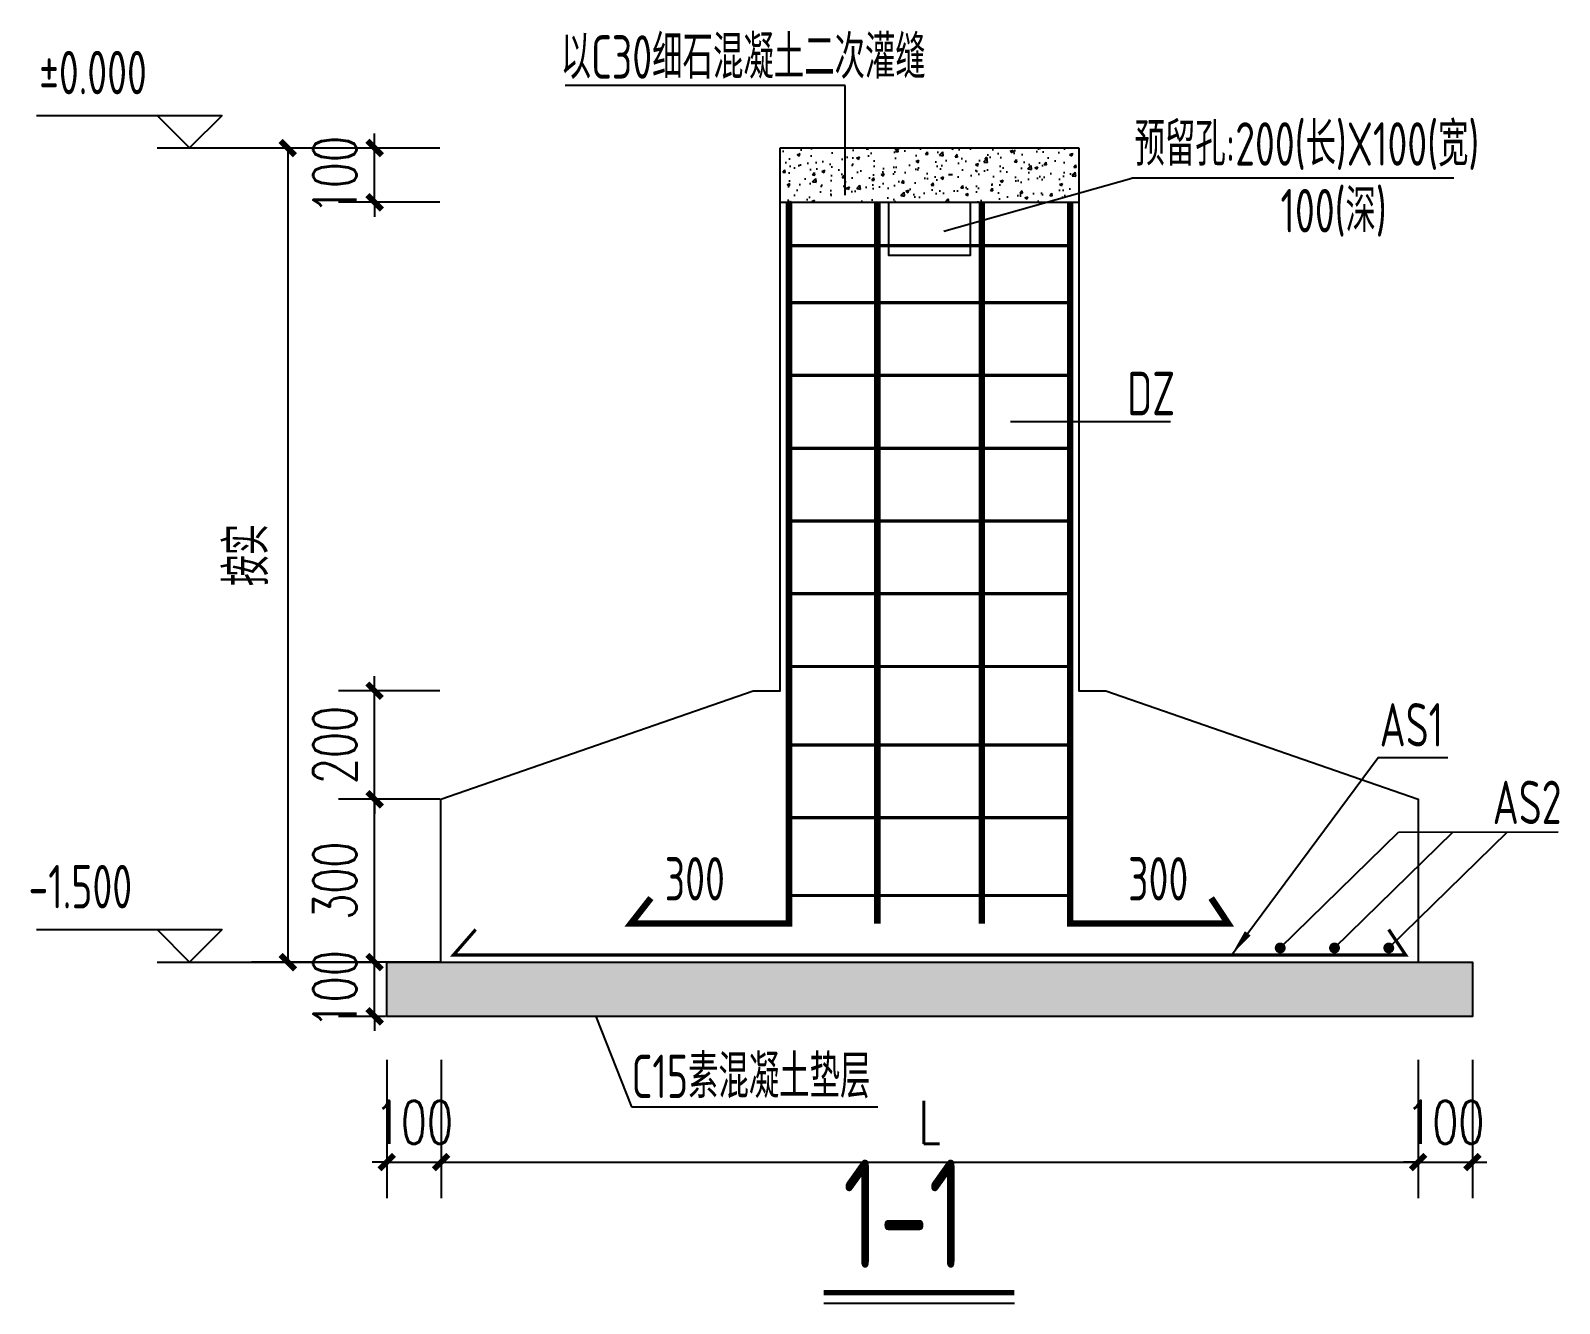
# Model space of a CAD drawing. Extents: x 180850 to 1399066, y 48356 to 327880.
# Drawn here: x 383700 to 404823, y 160663 to 178253 of the extents above; entities that cross this region are included whole.
import ezdxf
from ezdxf.enums import TextEntityAlignment as Align

# ---------------------------------------------------------------- set-up
doc = ezdxf.new("R2010")
doc.units = 0
doc.header["$LTSCALE"] = 1000
for name, color, linetype in [('AXIS', 3, 'Continuous'), ('BASE_DE', 7, 'Continuous'), ('NUM', 7, 'Continuous'), ('REIN', 1, 'Continuous'), ('TC', 252, 'Continuous'), ('TEXT', 7, 'Continuous'), ('THICK', 6, 'Continuous'), ('引出线', 3, 'Continuous')]:
    doc.layers.add(name, color=color, linetype=linetype)
doc.styles.add('_TCH_DIM_T3', font='SIMPLEX', dxfattribs={"width": 0.705882, "bigfont": 'GBCBIG'})
doc.styles.add('TSSD_Norm', font='tssdeng.shx', dxfattribs={"bigfont": 'hztxt.shx'})
doc.dimstyles.new('TCH-200-10', dxfattribs={"dimtxt": 595, "dimasz": 200, "dimexe": 500, "dimexo": 600, "dimgap": 252.5, "dimtad": 1, "dimdec": 0, "dimlfac": 0.1, "dimzin": 0, "dimdsep": 46, "dimtxsty": '_TCH_DIM_T3', "dimblk": 'ARCHTICK', "dimcen": 0.09, "dimclrd": 124, "dimclre": 124, "dimclrt": 7, "dimazin": 2, "dimtfac": 1, "dimtdec": 0, "dimtix": 1, "dimtmove": 2, "dimatfit": 3, "dimfxl": 1, "dimtolj": 1, "dimtzin": 0, "dimarcsym": 0})

# ---------------------------------------------------------------- blocks, each defined once
blk = doc.blocks.new('_ArchTick')
at = {"color": 0, "linetype": 'ByBlock', "const_width": 0.4}
blk.add_lwpolyline([(-0.5, -0.5), (0.5, 0.5)], dxfattribs=at)
blk = doc.blocks.new('*D826')
at = {"layer": 'AXIS', "color": 124, "linetype": 'ByBlock', "lineweight": -2, "transparency": 16777216}
for p, q in [((388454, 176630), (388454, 176830)), ((389354, 176630), (387954, 176630)), ((388454, 175880), (388454, 176630)), ((389354, 175880), (387954, 175880)), ((388454, 175880), (388454, 175680))]:
    blk.add_line(p, q, dxfattribs=at)
at = {"layer": 'Defpoints', "color": 0, "linetype": 'ByBlock', "transparency": 16777216}
for p in [(388454, 176630), (389954, 176630), (389954, 175880)]:
    blk.add_point(p, dxfattribs=at)
at = {"layer": 'AXIS', "color": 124, "linetype": 'ByBlock', "lineweight": -2, "transparency": 16777216, "xscale": 200, "yscale": 200, "zscale": 200}
for p, rotation in [((388454, 176630), 270), ((388454, 175880), 90)]:
    blk.add_blockref('_ArchTick', p, dxfattribs=dict(at, rotation=rotation))
at = {"layer": 'AXIS', "color": 7, "linetype": 'ByBlock', "transparency": 16777216, "insert": (387904, 176255), "char_height": 595, "attachment_point": 5, "rotation": 90, "style": '_TCH_DIM_T3'}
blk.add_mtext('\\A1;100', dxfattribs=at)
blk = doc.blocks.new('_TSDBK')
blk.add_lwpolyline([(0, 0, 0, 0.658, 0), (-2.5, 0, 0.658, 0.658, 0)], format="xyseb")
blk = doc.blocks.new('*D827')
at = {"layer": 'AXIS', "color": 124, "linetype": 'ByBlock', "lineweight": -2, "transparency": 16777216}
for p, q in [((402871, 164030), (402871, 162116)), ((403621, 164030), (403621, 162116)), ((402871, 162616), (402671, 162616)), ((402871, 162616), (403621, 162616)), ((403621, 162616), (403821, 162616))]:
    blk.add_line(p, q, dxfattribs=at)
at = {"layer": 'Defpoints', "color": 0, "linetype": 'ByBlock', "transparency": 16777216}
for p in [(402871, 164630), (403621, 164630), (403621, 162616)]:
    blk.add_point(p, dxfattribs=at)
at = {"layer": 'AXIS', "color": 124, "linetype": 'ByBlock', "lineweight": -2, "transparency": 16777216, "xscale": 200, "yscale": 200, "zscale": 200}
blk.add_blockref('_ArchTick', (402871, 162616), dxfattribs=at)
at = {"layer": 'AXIS', "color": 124, "linetype": 'ByBlock', "lineweight": -2, "transparency": 16777216, "xscale": 200, "yscale": 200, "zscale": 200, "rotation": 180}
blk.add_blockref('_ArchTick', (403621, 162616), dxfattribs=at)
at = {"layer": 'AXIS', "color": 7, "linetype": 'ByBlock', "transparency": 16777216, "insert": (403246, 163166), "char_height": 595, "attachment_point": 5, "style": '_TCH_DIM_T3'}
blk.add_mtext('\\A1;100', dxfattribs=at)
blk = doc.blocks.new('*D828')
at = {"layer": 'AXIS', "color": 124, "linetype": 'ByBlock', "lineweight": -2, "transparency": 16777216}
for p, q in [((389371, 164030), (389371, 162116)), ((402871, 164030), (402871, 162116)), ((389371, 162616), (402871, 162616))]:
    blk.add_line(p, q, dxfattribs=at)
at = {"layer": 'Defpoints', "color": 0, "linetype": 'ByBlock', "transparency": 16777216}
for p in [(389371, 164630), (402871, 164630), (402871, 162616)]:
    blk.add_point(p, dxfattribs=at)
at = {"layer": 'AXIS', "color": 124, "linetype": 'ByBlock', "lineweight": -2, "transparency": 16777216, "xscale": 200, "yscale": 200, "zscale": 200, "rotation": 180}
blk.add_blockref('_ArchTick', (389371, 162616), dxfattribs=at)
at = {"layer": 'AXIS', "color": 124, "linetype": 'ByBlock', "lineweight": -2, "transparency": 16777216, "xscale": 200, "yscale": 200, "zscale": 200}
blk.add_blockref('_ArchTick', (402871, 162616), dxfattribs=at)
at = {"layer": 'AXIS', "color": 7, "linetype": 'ByBlock', "transparency": 16777216, "insert": (396121, 163166), "char_height": 595, "attachment_point": 5, "style": '_TCH_DIM_T3'}
blk.add_mtext('\\A1;L', dxfattribs=at)
blk = doc.blocks.new('*D829')
at = {"layer": 'AXIS', "color": 124, "linetype": 'ByBlock', "lineweight": -2, "transparency": 16777216}
for p, q in [((388621, 164030), (388621, 162116)), ((389371, 164030), (389371, 162116)), ((388621, 162616), (388421, 162616)), ((388621, 162616), (389371, 162616)), ((389371, 162616), (389571, 162616))]:
    blk.add_line(p, q, dxfattribs=at)
at = {"layer": 'Defpoints', "color": 0, "linetype": 'ByBlock', "transparency": 16777216}
for p in [(388621, 164630), (389371, 164630), (389371, 162616)]:
    blk.add_point(p, dxfattribs=at)
at = {"layer": 'AXIS', "color": 124, "linetype": 'ByBlock', "lineweight": -2, "transparency": 16777216, "xscale": 200, "yscale": 200, "zscale": 200}
blk.add_blockref('_ArchTick', (388621, 162616), dxfattribs=at)
at = {"layer": 'AXIS', "color": 124, "linetype": 'ByBlock', "lineweight": -2, "transparency": 16777216, "xscale": 200, "yscale": 200, "zscale": 200, "rotation": 180}
blk.add_blockref('_ArchTick', (389371, 162616), dxfattribs=at)
at = {"layer": 'AXIS', "color": 7, "linetype": 'ByBlock', "transparency": 16777216, "insert": (388996, 163166), "char_height": 595, "attachment_point": 5, "style": '_TCH_DIM_T3'}
blk.add_mtext('\\A1;100', dxfattribs=at)
blk = doc.blocks.new('*D830')
at = {"layer": 'AXIS', "color": 124, "linetype": 'ByBlock', "lineweight": -2, "transparency": 16777216}
for p, q in [((388454, 165380), (388454, 165580)), ((388604, 165380), (387954, 165380)), ((388454, 164630), (388454, 165380)), ((388604, 164630), (387954, 164630)), ((388454, 164630), (388454, 164430))]:
    blk.add_line(p, q, dxfattribs=at)
at = {"layer": 'Defpoints', "color": 0, "linetype": 'ByBlock', "transparency": 16777216}
for p in [(388454, 165380), (389204, 165380), (389204, 164630)]:
    blk.add_point(p, dxfattribs=at)
at = {"layer": 'AXIS', "color": 124, "linetype": 'ByBlock', "lineweight": -2, "transparency": 16777216, "xscale": 200, "yscale": 200, "zscale": 200}
for p, rotation in [((388454, 165380), 270), ((388454, 164630), 90)]:
    blk.add_blockref('_ArchTick', p, dxfattribs=dict(at, rotation=rotation))
at = {"layer": 'AXIS', "color": 7, "linetype": 'ByBlock', "transparency": 16777216, "insert": (387904, 165005), "char_height": 595, "attachment_point": 5, "rotation": 90, "style": '_TCH_DIM_T3'}
blk.add_mtext('\\A1;100', dxfattribs=at)
blk = doc.blocks.new('*D831')
at = {"layer": 'AXIS', "color": 124, "linetype": 'ByBlock', "lineweight": -2, "transparency": 16777216}
for p, q in [((389354, 176630), (386754, 176630)), ((387254, 176630), (387254, 165380)), ((389354, 165380), (386754, 165380))]:
    blk.add_line(p, q, dxfattribs=at)
at = {"layer": 'Defpoints', "color": 0, "linetype": 'ByBlock', "transparency": 16777216}
for p in [(389954, 176630), (387254, 165380), (389954, 165380)]:
    blk.add_point(p, dxfattribs=at)
at = {"layer": 'AXIS', "color": 124, "linetype": 'ByBlock', "lineweight": -2, "transparency": 16777216, "xscale": 200, "yscale": 200, "zscale": 200}
for p, rotation in [((387254, 176630), 90), ((387254, 165380), 270)]:
    blk.add_blockref('_ArchTick', p, dxfattribs=dict(at, rotation=rotation))
at = {"layer": 'AXIS', "color": 7, "linetype": 'ByBlock', "transparency": 16777216, "insert": (386685, 171005), "char_height": 595, "attachment_point": 5, "rotation": 90, "style": '_TCH_DIM_T3'}
blk.add_mtext('\\A1;{\\W1;按实}', dxfattribs=at)
blk = doc.blocks.new('*D832')
at = {"layer": 'AXIS', "color": 124, "linetype": 'ByBlock', "lineweight": -2, "transparency": 16777216}
for p, q in [((388454, 169130), (388454, 169330)), ((389354, 169130), (387954, 169130)), ((388454, 167630), (388454, 169130)), ((389354, 167630), (387954, 167630)), ((388454, 167630), (388454, 167430))]:
    blk.add_line(p, q, dxfattribs=at)
at = {"layer": 'Defpoints', "color": 0, "linetype": 'ByBlock', "transparency": 16777216}
for p in [(388454, 169130), (389954, 169130), (389954, 167630)]:
    blk.add_point(p, dxfattribs=at)
at = {"layer": 'AXIS', "color": 124, "linetype": 'ByBlock', "lineweight": -2, "transparency": 16777216, "xscale": 200, "yscale": 200, "zscale": 200}
for p, rotation in [((388454, 169130), 270), ((388454, 167630), 90)]:
    blk.add_blockref('_ArchTick', p, dxfattribs=dict(at, rotation=rotation))
at = {"layer": 'AXIS', "color": 7, "linetype": 'ByBlock', "transparency": 16777216, "insert": (387904, 168380), "char_height": 595, "attachment_point": 5, "rotation": 90, "style": '_TCH_DIM_T3'}
blk.add_mtext('\\A1;200', dxfattribs=at)
blk = doc.blocks.new('*D833')
at = {"layer": 'AXIS', "color": 124, "linetype": 'ByBlock', "lineweight": -2, "transparency": 16777216}
for p, q in [((389354, 167630), (387954, 167630)), ((388454, 165380), (388454, 167630)), ((389354, 165380), (387954, 165380))]:
    blk.add_line(p, q, dxfattribs=at)
at = {"layer": 'Defpoints', "color": 0, "linetype": 'ByBlock', "transparency": 16777216}
for p in [(388454, 167630), (389954, 167630), (389954, 165380)]:
    blk.add_point(p, dxfattribs=at)
at = {"layer": 'AXIS', "color": 124, "linetype": 'ByBlock', "lineweight": -2, "transparency": 16777216, "xscale": 200, "yscale": 200, "zscale": 200}
for p, rotation in [((388454, 167630), 90), ((388454, 165380), 270)]:
    blk.add_blockref('_ArchTick', p, dxfattribs=dict(at, rotation=rotation))
at = {"layer": 'AXIS', "color": 7, "linetype": 'ByBlock', "transparency": 16777216, "insert": (387904, 166505), "char_height": 595, "attachment_point": 5, "rotation": 90, "style": '_TCH_DIM_T3'}
blk.add_mtext('\\A1;300', dxfattribs=at)

msp = doc.modelspace()

# ---------------------------------------------------------------- hatches: boundary and pattern name
at = {"layer": 'TC'}
h = msp.add_hatch(dxfattribs=at)
h.set_pattern_fill('AR-CONC', color=256, scale=2.25, style=0)
h.set_pattern_definition([(50, (185398.17, 238539.5), (409.9155, -35.86294), [42.8625, -471.4875]), (355, (185398.17, 238539.5), (-79.29636, 429.87745), [34.29, -377.19]), (100.451, (185432.33, 238536.5), (330.6206, 394.01255), [36.4275, -400.7025]), (46.1842, (185398.17, 238653.8), (609.9278, -94.5952), [64.2937, -707.2312]), (96.6356, (185449, 238645.9), (534.1595, 556.7075), [54.6412, -601.0537]), (351.184, (185398.17, 238653.8), (534.1604, 556.7065), [51.435, -565.785]), (21, (185455.32, 238625.2), (341.1335, -230.0974), [42.8625, -471.4875]), (326, (185455.3, 238625.2), (139.0546, 414.4229), [34.29, -377.19]), (71.4514, (185483.74, 238606.03), (480.1871, 184.3264), [36.4275, -400.7025]), (37.5, (185398.17, 238539.48), (6.94936, 190.24884), [0, -372.618, 0, -382.905, 0, -378.61875]), (7.5, (185398.17, 238539.48), (150.34424, 225.4063), [0, -218.313, 0, -364.0455, 0, -144.30375]), (327.5, (185270.72, 238539.48), (305.07884, -12.88967), [0, -142.875, 0, -445.77, 0, -591.5025]), (317.5, (185213.57, 238539.48), (333.29066, 57.2096), [0, -185.7375, 0, -296.037, 0, -420.0525])])
h.paths.add_polyline_path([(394058.3, 176630.45), (394058.3, 175880.45), (396120.8, 175880.45), (396120.8, 176630.45)])
h.paths.add_polyline_path([(398183.3, 176630.45), (396120.8, 176630.45), (396120.8, 175880.45), (396683.3, 175880.45), (398183.3, 175880.45)])
h = msp.add_hatch(dxfattribs=at)
h.set_pattern_fill('AR-CONC', color=256, scale=2.25, style=0)
h.set_pattern_definition([(50, (85795.2, 175539.5), (409.9155, -35.86294), [42.8625, -471.4875]), (355, (85795.2, 175539.5), (-79.29636, 429.87745), [34.29, -377.19]), (100.451, (85829.35, 175536.5), (330.62063, 394.01255), [36.4275, -400.7025]), (46.1842, (85795.2, 175653.8), (609.92784, -94.5952), [64.2937, -707.2312]), (96.6356, (85846, 175645.9), (534.1595, 556.7075), [54.6412, -601.0537]), (351.184, (85795.2, 175653.8), (534.1604, 556.7065), [51.435, -565.785]), (21, (85852.34, 175625.2), (341.13348, -230.0974), [42.8625, -471.4875]), (326, (85852.34, 175625.2), (139.05456, 414.4229), [34.29, -377.19]), (71.4514, (85880.77, 175606.03), (480.1871, 184.32643), [36.4275, -400.7025]), (37.5, (85795.19, 175539.48), (6.94936, 190.24884), [0, -372.618, 0, -382.905, 0, -378.61875]), (7.5, (85795.19, 175539.48), (150.34424, 225.40629), [0, -218.313, 0, -364.0455, 0, -144.30375]), (327.5, (85667.74, 175539.48), (305.07884, -12.889674), [0, -142.875, 0, -445.77, 0, -591.5025]), (317.5, (85610.6, 175539.48), (333.29066, 57.2096), [0, -185.7375, 0, -296.037, 0, -420.0525])])
h.paths.add_polyline_path([(396120.8, 165380.45), (388620.8, 165380.45), (388620.8, 164630.45), (396120.8, 164630.45)])
h.paths.add_polyline_path([(401160.8, 165380.45), (396120.8, 165380.45), (396120.8, 164630.45), (401910.8, 164630.45)])
h.paths.add_polyline_path([(401910.8, 165380.45), (401160.8, 165380.45), (401910.8, 164630.45), (402660.8, 164630.45)])
h.paths.add_polyline_path([(402660.8, 165380.45), (401910.8, 165380.45), (402660.8, 164630.45), (403410.8, 164630.45)])
h.paths.add_polyline_path([(403620.8, 165380.45), (402660.8, 165380.45), (403410.8, 164630.45), (403620.8, 164630.45)])

# ---------------------------------------------------------------- linework, layer by layer
at = {"layer": 'AXIS', "linetype": 'ByBlock'}
msp.add_line((385447.4, 176630.45), (388454.3, 176630.45), dxfattribs=at)
at = {"layer": 'BASE_DE'}
for p, q in [((394058.3, 176630.45), (398183.3, 176630.45)), ((394058.3, 175880.45), (398183.3, 175880.45))]:
    msp.add_line(p, q, dxfattribs=at)
for points in [[(389370.8, 165380.45), (389370.8, 167630.45), (393683.3, 169130.45), (394058.3, 169130.45), (394058.3, 176630.45)], [(398183.3, 176630.45), (398183.3, 169130.45), (398558.3, 169130.45), (402870.8, 167630.45), (402870.8, 165380.45)], [(388620.8, 165380.45), (403620.8, 165380.45), (403620.8, 164630.45), (388620.8, 164630.45), (388620.8, 165380.45)]]:
    msp.add_lwpolyline(points, dxfattribs=at)
at = {"layer": 'NUM', "const_width": 75}
msp.add_lwpolyline([(397292.5, 160813), (394660.11, 160813)], dxfattribs=at)
at = {"layer": 'NUM'}
msp.add_lwpolyline([(397292.5, 160663), (394660.11, 160663)], dxfattribs=at)
at = {"layer": 'REIN'}
for points, const_width in [([(394178.3, 175880.45), (394178.3, 165912.95), (391995.28, 165912.95), (392270.59, 166265.27)], 90), ([(395399.47, 175880.45), (395399.47, 165912.95)], 90), ([(396842.14, 175880.45), (396842.14, 165912.95)], 90), ([(398063.3, 175880.45), (398063.3, 165912.95), (400246.33, 165912.95), (400012.11, 166265.27)], 90), ([(394178.3, 175281.03), (398108.3, 175281.03)], 45), ([(394178.3, 174492.85), (398108.3, 174492.85)], 45), ([(394178.3, 173487.25), (398108.3, 173487.25)], 45), ([(394178.3, 172481.65), (398108.3, 172481.65)], 45), ([(394178.3, 171476.04), (398108.3, 171476.04)], 45), ([(394178.3, 170470.44), (398108.3, 170470.44)], 45), ([(394178.3, 169464.84), (398108.3, 169464.84)], 45), ([(394178.3, 168380.45), (398108.3, 168380.45)], 45), ([(394178.3, 167374.85), (398108.3, 167374.85)], 45), ([(394178.3, 166300.02), (398108.3, 166300.02)], 45), ([(389849.91, 165830.27), (389543.3, 165477.95), (402698.3, 165477.95), (402464.09, 165830.27)], 45)]:
    msp.add_lwpolyline(points, dxfattribs=dict(at, const_width=const_width))
at = {"layer": 'REIN', "const_width": 75}
for points in [[(400928.3, 165575.45, 1), (401003.3, 165575.45, 1)], [(401678.3, 165575.45, 1), (401753.3, 165575.45, 1)], [(402428.3, 165575.45, 1), (402503.3, 165575.45, 1)]]:
    msp.add_lwpolyline(points, format="xyb", close=True, dxfattribs=at)
at = {"layer": 'THICK'}
msp.add_lwpolyline([(395558.3, 175880.45), (396683.3, 175880.45), (396683.3, 175143.56), (395558.3, 175143.56)], close=True, dxfattribs=at)
at = {"layer": '引出线'}
for p, q in [((394953.85, 177493.19), (391087.68, 177493.19)), ((394953.85, 175977.39), (394953.85, 177493.19)), ((383782.4, 177080.45), (386347.4, 177080.45)), ((385897.4, 176630.45), (385447.4, 177080.45)), ((386347.4, 177080.45), (385897.4, 176630.45)), ((396318.26, 175482.82), (398915.57, 176214.89)), ((403365.65, 176214.89), (398915.57, 176214.89)), ((397241.11, 172850.27), (399447.56, 172850.27)), ((400965.8, 165575.45), (402600.44, 167175.83)), ((401715.8, 165575.45), (403350.44, 167175.83)), ((402465.8, 165575.45), (404100.44, 167175.83)), ((402600.44, 167175.83), (404805.14, 167182.41)), ((383782.4, 165830.45), (386347.4, 165830.45)), ((385897.4, 165380.45), (385447.4, 165830.45)), ((386347.4, 165830.45), (385897.4, 165380.45)), ((385447.4, 165380.45), (388454.3, 165380.45)), ((391511.78, 164630.45), (392002, 163378.55)), ((392002, 163378.55), (395407.57, 163378.55))]:
    msp.add_line(p, q, dxfattribs=at)
msp.add_lwpolyline([(400291, 165477.95), (400291, 165477.95), (402316.64, 168206.65), (403281.53, 168206.65)], dxfattribs=at)

# ---------------------------------------------------------------- block references
at = {"layer": '引出线', "xscale": 150.0000000000001, "yscale": 150.0000000000001, "zscale": 150.0000000000001, "rotation": 232.9271347141111}
msp.add_blockref('_TSDBK', (400291, 165477.95), dxfattribs=at)

# ---------------------------------------------------------------- texts
at = {"layer": 'NUM', "style": 'TSSD_Norm', "width": 0.7}
msp.add_text('1-1', height=1500, dxfattribs=at).set_placement((394924.2, 161150.88, 0))
at = {"layer": 'TEXT', "style": 'TSSD_Norm', "width": 0.7}
for s, height, p in [('以C30细石混凝土二次灌缝', 599.9985, (391024.01, 177587.92)), ('预留孔:200(长)X100(宽)', 599.9985, (398953.54, 176385.66)), ('100(深)', 599.998, (400969.02, 175464.02)), ('DZ', 599.998, (398852.61, 172937.35)), ('AS2', 599.998, (403901.29, 167287.77)), ('C15素混凝土垫层', 599.998, (392003.98, 163500.48))]:
    msp.add_text(s, height=height, dxfattribs=at).set_placement(p)
for s, p in [('%%P0.000', (383818.8, 177192.78)), ('-1.500', (383671.73, 165942.78))]:
    msp.add_text(s, height=599.998, dxfattribs=at).set_placement(p, align=Align.BOTTOM_LEFT)
msp.add_text('AS1', height=599.998, dxfattribs=at).set_placement((403216.97, 168359.49), align=Align.RIGHT)
for p in [(393293.56, 166050.8), (399695.74, 166050.8)]:
    msp.add_text('300', height=599.998, dxfattribs=at).set_placement(p, align=Align.BOTTOM_RIGHT)

# ---------------------------------------------------------------- dimensions: what is measured, and where the dimension line sits
at = {"layer": 'AXIS', "linetype": 'ByBlock'}
for base, p1, p2, angle, text, picture, middle in [((388454.3, 176630.45), (389954.3, 175880.45), (389954.3, 176630.45), 90, '100', '*D826', (387904.3, 176255.45)), ((387254.3, 165380.45), (389954.3, 176630.45), (389954.3, 165380.45), 270, '{\\W1;按实}', '*D831', (386684.62, 171005.45)), ((388454.3, 169130.45), (389954.3, 167630.45), (389954.3, 169130.45), 90, '200', '*D832', (387904.3, 168380.45)), ((388454.3, 167630.45), (389954.3, 165380.45), (389954.3, 167630.45), 90, '300', '*D833', (387904.3, 166505.45)), ((388454.3, 165380.45), (389204.3, 164630.45), (389204.3, 165380.45), 90, '100', '*D830', (387904.3, 165005.45))]:
    dim = msp.add_linear_dim(base=base, p1=p1, p2=p2, angle=angle, text=text, dimstyle='TCH-200-10', dxfattribs=at)
    dim.commit()
    dim.dimension.update_dxf_attribs({"geometry": picture, "text_midpoint": middle})
for base, p1, p2, text, picture, middle in [((389370.8, 162616.5), (388620.8, 164630.45), (389370.8, 164630.45), '100', '*D829', (388995.8, 163166.5)), ((402870.8, 162616.5), (389370.8, 164630.45), (402870.8, 164630.45), 'L', '*D828', (396120.8, 163166.5)), ((403620.8, 162616.5), (402870.8, 164630.45), (403620.8, 164630.45), '100', '*D827', (403245.8, 163166.5))]:
    dim = msp.add_linear_dim(base=base, p1=p1, p2=p2, text=text, dimstyle='TCH-200-10', dxfattribs=at)
    dim.commit()
    dim.dimension.update_dxf_attribs({"geometry": picture, "text_midpoint": middle})

doc.saveas('drawing.dxf')
